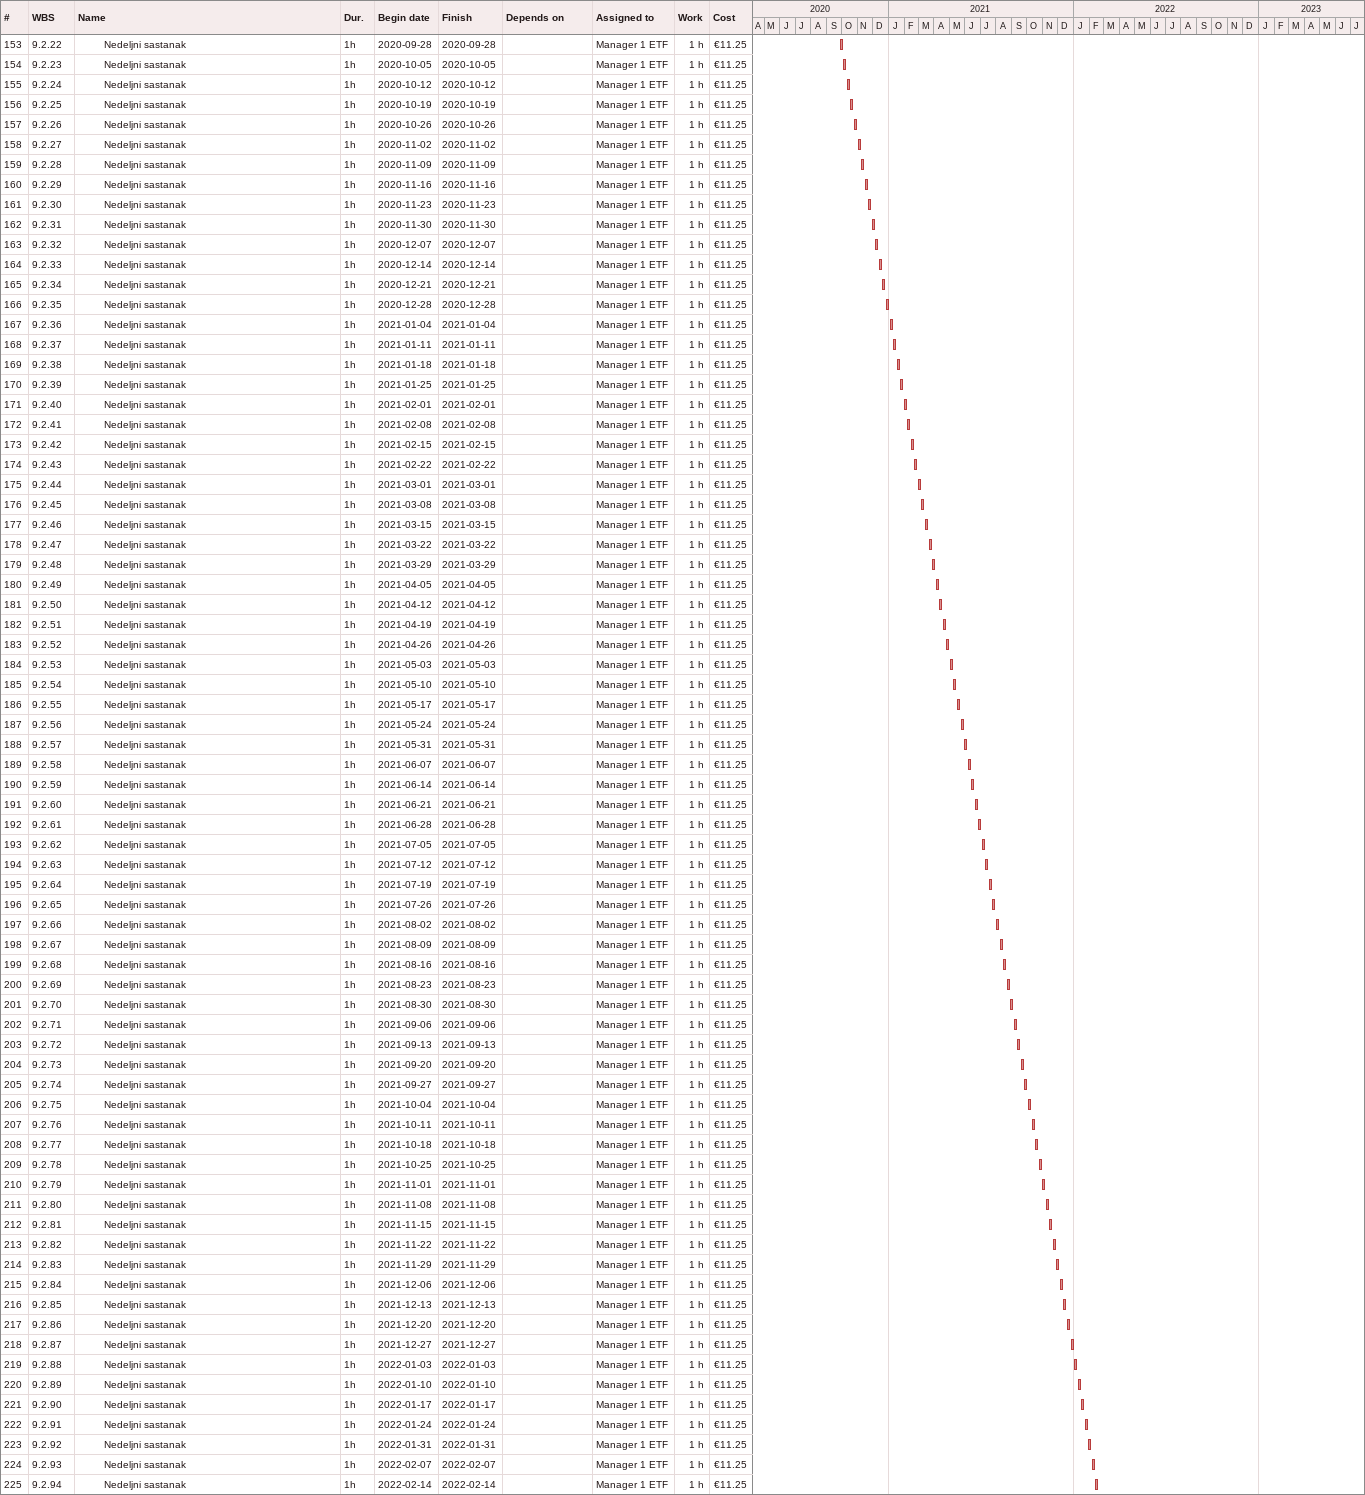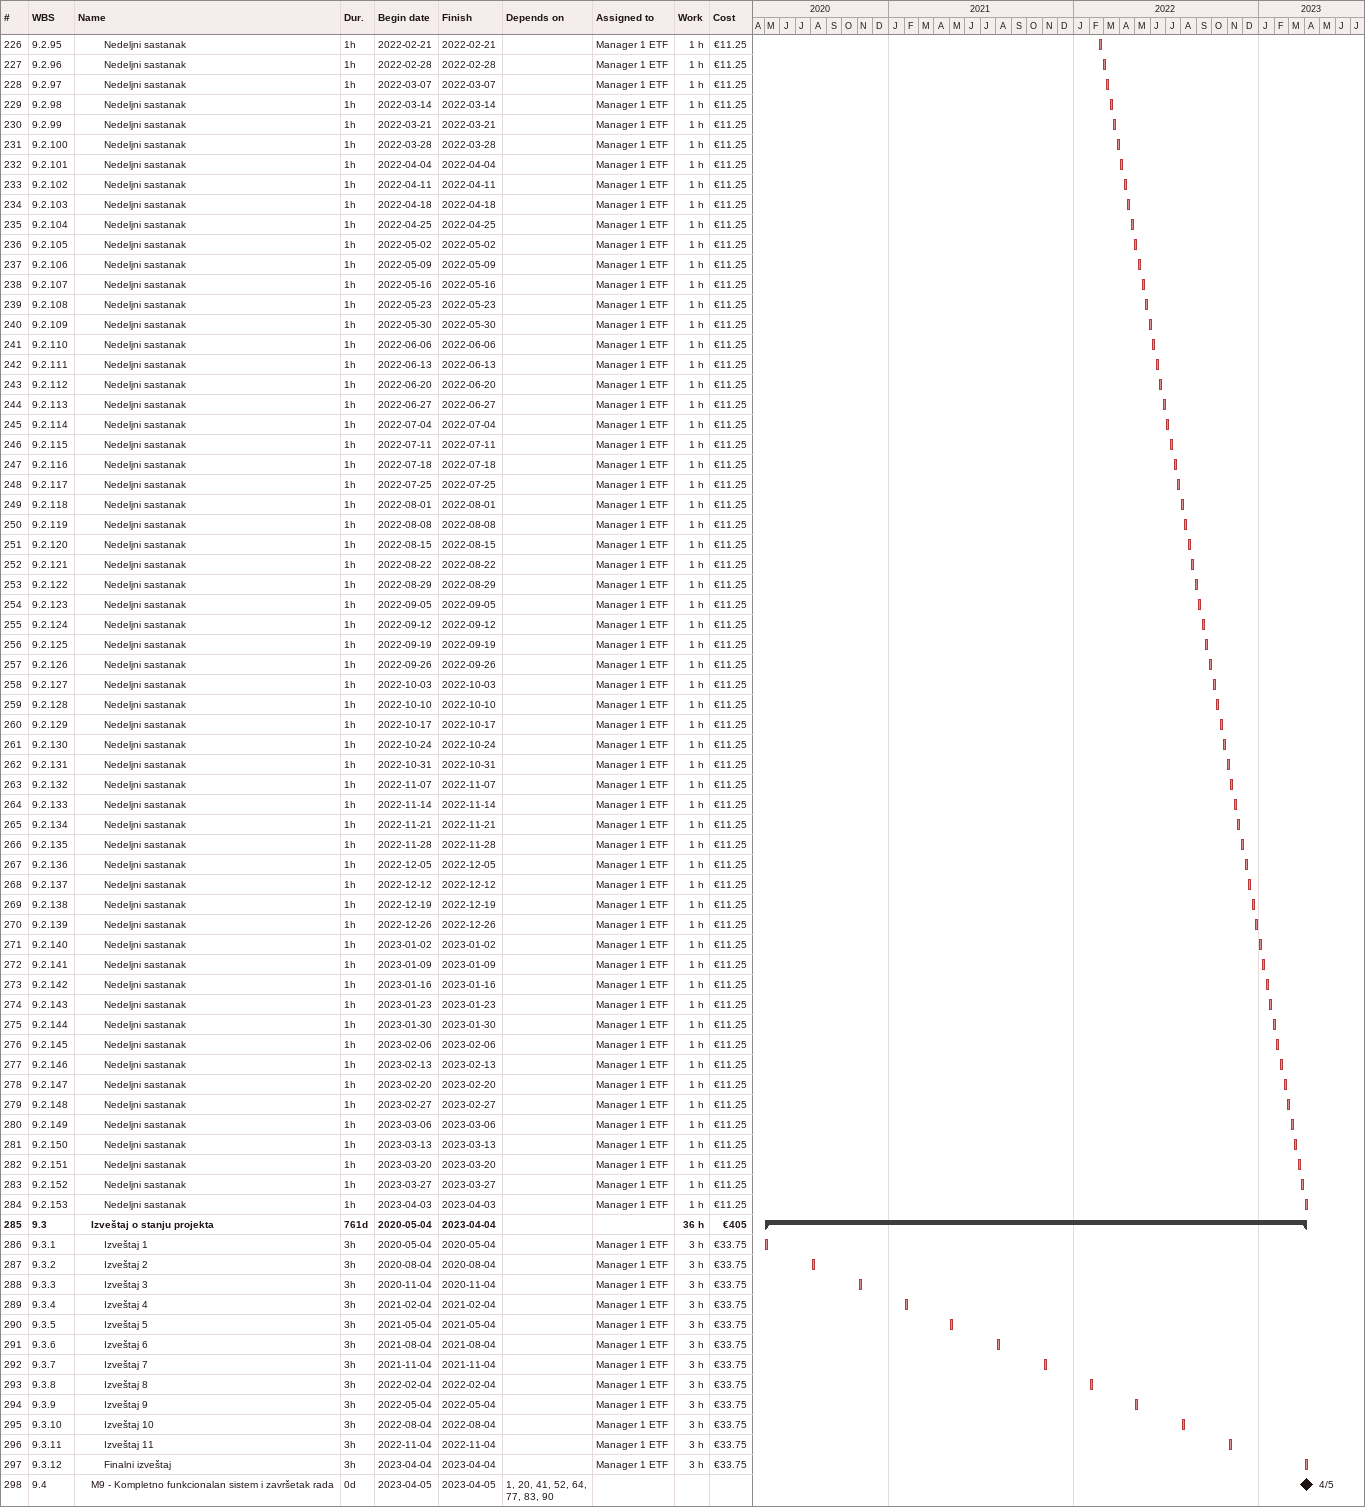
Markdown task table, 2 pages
| ID | WBS | Task | Duration | Start | Finish | Predecessors | Resources | Work (h) | Cost (€) |
|---|---|---|---|---|---|---|---|---|---|
| 153 | 9.2.22 | Nedeljni sastanak | 1h | 2020-09-28 | 2020-09-28 |  | Manager 1 ETF | 1 | 11.25 |
| 154 | 9.2.23 | Nedeljni sastanak | 1h | 2020-10-05 | 2020-10-05 |  | Manager 1 ETF | 1 | 11.25 |
| 155 | 9.2.24 | Nedeljni sastanak | 1h | 2020-10-12 | 2020-10-12 |  | Manager 1 ETF | 1 | 11.25 |
| 156 | 9.2.25 | Nedeljni sastanak | 1h | 2020-10-19 | 2020-10-19 |  | Manager 1 ETF | 1 | 11.25 |
| 157 | 9.2.26 | Nedeljni sastanak | 1h | 2020-10-26 | 2020-10-26 |  | Manager 1 ETF | 1 | 11.25 |
| 158 | 9.2.27 | Nedeljni sastanak | 1h | 2020-11-02 | 2020-11-02 |  | Manager 1 ETF | 1 | 11.25 |
| 159 | 9.2.28 | Nedeljni sastanak | 1h | 2020-11-09 | 2020-11-09 |  | Manager 1 ETF | 1 | 11.25 |
| 160 | 9.2.29 | Nedeljni sastanak | 1h | 2020-11-16 | 2020-11-16 |  | Manager 1 ETF | 1 | 11.25 |
| 161 | 9.2.30 | Nedeljni sastanak | 1h | 2020-11-23 | 2020-11-23 |  | Manager 1 ETF | 1 | 11.25 |
| 162 | 9.2.31 | Nedeljni sastanak | 1h | 2020-11-30 | 2020-11-30 |  | Manager 1 ETF | 1 | 11.25 |
| 163 | 9.2.32 | Nedeljni sastanak | 1h | 2020-12-07 | 2020-12-07 |  | Manager 1 ETF | 1 | 11.25 |
| 164 | 9.2.33 | Nedeljni sastanak | 1h | 2020-12-14 | 2020-12-14 |  | Manager 1 ETF | 1 | 11.25 |
| 165 | 9.2.34 | Nedeljni sastanak | 1h | 2020-12-21 | 2020-12-21 |  | Manager 1 ETF | 1 | 11.25 |
| 166 | 9.2.35 | Nedeljni sastanak | 1h | 2020-12-28 | 2020-12-28 |  | Manager 1 ETF | 1 | 11.25 |
| 167 | 9.2.36 | Nedeljni sastanak | 1h | 2021-01-04 | 2021-01-04 |  | Manager 1 ETF | 1 | 11.25 |
| 168 | 9.2.37 | Nedeljni sastanak | 1h | 2021-01-11 | 2021-01-11 |  | Manager 1 ETF | 1 | 11.25 |
| 169 | 9.2.38 | Nedeljni sastanak | 1h | 2021-01-18 | 2021-01-18 |  | Manager 1 ETF | 1 | 11.25 |
| 170 | 9.2.39 | Nedeljni sastanak | 1h | 2021-01-25 | 2021-01-25 |  | Manager 1 ETF | 1 | 11.25 |
| 171 | 9.2.40 | Nedeljni sastanak | 1h | 2021-02-01 | 2021-02-01 |  | Manager 1 ETF | 1 | 11.25 |
| 172 | 9.2.41 | Nedeljni sastanak | 1h | 2021-02-08 | 2021-02-08 |  | Manager 1 ETF | 1 | 11.25 |
| 173 | 9.2.42 | Nedeljni sastanak | 1h | 2021-02-15 | 2021-02-15 |  | Manager 1 ETF | 1 | 11.25 |
| 174 | 9.2.43 | Nedeljni sastanak | 1h | 2021-02-22 | 2021-02-22 |  | Manager 1 ETF | 1 | 11.25 |
| 175 | 9.2.44 | Nedeljni sastanak | 1h | 2021-03-01 | 2021-03-01 |  | Manager 1 ETF | 1 | 11.25 |
| 176 | 9.2.45 | Nedeljni sastanak | 1h | 2021-03-08 | 2021-03-08 |  | Manager 1 ETF | 1 | 11.25 |
| 177 | 9.2.46 | Nedeljni sastanak | 1h | 2021-03-15 | 2021-03-15 |  | Manager 1 ETF | 1 | 11.25 |
| 178 | 9.2.47 | Nedeljni sastanak | 1h | 2021-03-22 | 2021-03-22 |  | Manager 1 ETF | 1 | 11.25 |
| 179 | 9.2.48 | Nedeljni sastanak | 1h | 2021-03-29 | 2021-03-29 |  | Manager 1 ETF | 1 | 11.25 |
| 180 | 9.2.49 | Nedeljni sastanak | 1h | 2021-04-05 | 2021-04-05 |  | Manager 1 ETF | 1 | 11.25 |
| 181 | 9.2.50 | Nedeljni sastanak | 1h | 2021-04-12 | 2021-04-12 |  | Manager 1 ETF | 1 | 11.25 |
| 182 | 9.2.51 | Nedeljni sastanak | 1h | 2021-04-19 | 2021-04-19 |  | Manager 1 ETF | 1 | 11.25 |
| 183 | 9.2.52 | Nedeljni sastanak | 1h | 2021-04-26 | 2021-04-26 |  | Manager 1 ETF | 1 | 11.25 |
| 184 | 9.2.53 | Nedeljni sastanak | 1h | 2021-05-03 | 2021-05-03 |  | Manager 1 ETF | 1 | 11.25 |
| 185 | 9.2.54 | Nedeljni sastanak | 1h | 2021-05-10 | 2021-05-10 |  | Manager 1 ETF | 1 | 11.25 |
| 186 | 9.2.55 | Nedeljni sastanak | 1h | 2021-05-17 | 2021-05-17 |  | Manager 1 ETF | 1 | 11.25 |
| 187 | 9.2.56 | Nedeljni sastanak | 1h | 2021-05-24 | 2021-05-24 |  | Manager 1 ETF | 1 | 11.25 |
| 188 | 9.2.57 | Nedeljni sastanak | 1h | 2021-05-31 | 2021-05-31 |  | Manager 1 ETF | 1 | 11.25 |
| 189 | 9.2.58 | Nedeljni sastanak | 1h | 2021-06-07 | 2021-06-07 |  | Manager 1 ETF | 1 | 11.25 |
| 190 | 9.2.59 | Nedeljni sastanak | 1h | 2021-06-14 | 2021-06-14 |  | Manager 1 ETF | 1 | 11.25 |
| 191 | 9.2.60 | Nedeljni sastanak | 1h | 2021-06-21 | 2021-06-21 |  | Manager 1 ETF | 1 | 11.25 |
| 192 | 9.2.61 | Nedeljni sastanak | 1h | 2021-06-28 | 2021-06-28 |  | Manager 1 ETF | 1 | 11.25 |
| 193 | 9.2.62 | Nedeljni sastanak | 1h | 2021-07-05 | 2021-07-05 |  | Manager 1 ETF | 1 | 11.25 |
| 194 | 9.2.63 | Nedeljni sastanak | 1h | 2021-07-12 | 2021-07-12 |  | Manager 1 ETF | 1 | 11.25 |
| 195 | 9.2.64 | Nedeljni sastanak | 1h | 2021-07-19 | 2021-07-19 |  | Manager 1 ETF | 1 | 11.25 |
| 196 | 9.2.65 | Nedeljni sastanak | 1h | 2021-07-26 | 2021-07-26 |  | Manager 1 ETF | 1 | 11.25 |
| 197 | 9.2.66 | Nedeljni sastanak | 1h | 2021-08-02 | 2021-08-02 |  | Manager 1 ETF | 1 | 11.25 |
| 198 | 9.2.67 | Nedeljni sastanak | 1h | 2021-08-09 | 2021-08-09 |  | Manager 1 ETF | 1 | 11.25 |
| 199 | 9.2.68 | Nedeljni sastanak | 1h | 2021-08-16 | 2021-08-16 |  | Manager 1 ETF | 1 | 11.25 |
| 200 | 9.2.69 | Nedeljni sastanak | 1h | 2021-08-23 | 2021-08-23 |  | Manager 1 ETF | 1 | 11.25 |
| 201 | 9.2.70 | Nedeljni sastanak | 1h | 2021-08-30 | 2021-08-30 |  | Manager 1 ETF | 1 | 11.25 |
| 202 | 9.2.71 | Nedeljni sastanak | 1h | 2021-09-06 | 2021-09-06 |  | Manager 1 ETF | 1 | 11.25 |
| 203 | 9.2.72 | Nedeljni sastanak | 1h | 2021-09-13 | 2021-09-13 |  | Manager 1 ETF | 1 | 11.25 |
| 204 | 9.2.73 | Nedeljni sastanak | 1h | 2021-09-20 | 2021-09-20 |  | Manager 1 ETF | 1 | 11.25 |
| 205 | 9.2.74 | Nedeljni sastanak | 1h | 2021-09-27 | 2021-09-27 |  | Manager 1 ETF | 1 | 11.25 |
| 206 | 9.2.75 | Nedeljni sastanak | 1h | 2021-10-04 | 2021-10-04 |  | Manager 1 ETF | 1 | 11.25 |
| 207 | 9.2.76 | Nedeljni sastanak | 1h | 2021-10-11 | 2021-10-11 |  | Manager 1 ETF | 1 | 11.25 |
| 208 | 9.2.77 | Nedeljni sastanak | 1h | 2021-10-18 | 2021-10-18 |  | Manager 1 ETF | 1 | 11.25 |
| 209 | 9.2.78 | Nedeljni sastanak | 1h | 2021-10-25 | 2021-10-25 |  | Manager 1 ETF | 1 | 11.25 |
| 210 | 9.2.79 | Nedeljni sastanak | 1h | 2021-11-01 | 2021-11-01 |  | Manager 1 ETF | 1 | 11.25 |
| 211 | 9.2.80 | Nedeljni sastanak | 1h | 2021-11-08 | 2021-11-08 |  | Manager 1 ETF | 1 | 11.25 |
| 212 | 9.2.81 | Nedeljni sastanak | 1h | 2021-11-15 | 2021-11-15 |  | Manager 1 ETF | 1 | 11.25 |
| 213 | 9.2.82 | Nedeljni sastanak | 1h | 2021-11-22 | 2021-11-22 |  | Manager 1 ETF | 1 | 11.25 |
| 214 | 9.2.83 | Nedeljni sastanak | 1h | 2021-11-29 | 2021-11-29 |  | Manager 1 ETF | 1 | 11.25 |
| 215 | 9.2.84 | Nedeljni sastanak | 1h | 2021-12-06 | 2021-12-06 |  | Manager 1 ETF | 1 | 11.25 |
| 216 | 9.2.85 | Nedeljni sastanak | 1h | 2021-12-13 | 2021-12-13 |  | Manager 1 ETF | 1 | 11.25 |
| 217 | 9.2.86 | Nedeljni sastanak | 1h | 2021-12-20 | 2021-12-20 |  | Manager 1 ETF | 1 | 11.25 |
| 218 | 9.2.87 | Nedeljni sastanak | 1h | 2021-12-27 | 2021-12-27 |  | Manager 1 ETF | 1 | 11.25 |
| 219 | 9.2.88 | Nedeljni sastanak | 1h | 2022-01-03 | 2022-01-03 |  | Manager 1 ETF | 1 | 11.25 |
| 220 | 9.2.89 | Nedeljni sastanak | 1h | 2022-01-10 | 2022-01-10 |  | Manager 1 ETF | 1 | 11.25 |
| 221 | 9.2.90 | Nedeljni sastanak | 1h | 2022-01-17 | 2022-01-17 |  | Manager 1 ETF | 1 | 11.25 |
| 222 | 9.2.91 | Nedeljni sastanak | 1h | 2022-01-24 | 2022-01-24 |  | Manager 1 ETF | 1 | 11.25 |
| 223 | 9.2.92 | Nedeljni sastanak | 1h | 2022-01-31 | 2022-01-31 |  | Manager 1 ETF | 1 | 11.25 |
| 224 | 9.2.93 | Nedeljni sastanak | 1h | 2022-02-07 | 2022-02-07 |  | Manager 1 ETF | 1 | 11.25 |
| 225 | 9.2.94 | Nedeljni sastanak | 1h | 2022-02-14 | 2022-02-14 |  | Manager 1 ETF | 1 | 11.25 |
| 226 | 9.2.95 | Nedeljni sastanak | 1h | 2022-02-21 | 2022-02-21 |  | Manager 1 ETF | 1 | 11.25 |
| 227 | 9.2.96 | Nedeljni sastanak | 1h | 2022-02-28 | 2022-02-28 |  | Manager 1 ETF | 1 | 11.25 |
| 228 | 9.2.97 | Nedeljni sastanak | 1h | 2022-03-07 | 2022-03-07 |  | Manager 1 ETF | 1 | 11.25 |
| 229 | 9.2.98 | Nedeljni sastanak | 1h | 2022-03-14 | 2022-03-14 |  | Manager 1 ETF | 1 | 11.25 |
| 230 | 9.2.99 | Nedeljni sastanak | 1h | 2022-03-21 | 2022-03-21 |  | Manager 1 ETF | 1 | 11.25 |
| 231 | 9.2.100 | Nedeljni sastanak | 1h | 2022-03-28 | 2022-03-28 |  | Manager 1 ETF | 1 | 11.25 |
| 232 | 9.2.101 | Nedeljni sastanak | 1h | 2022-04-04 | 2022-04-04 |  | Manager 1 ETF | 1 | 11.25 |
| 233 | 9.2.102 | Nedeljni sastanak | 1h | 2022-04-11 | 2022-04-11 |  | Manager 1 ETF | 1 | 11.25 |
| 234 | 9.2.103 | Nedeljni sastanak | 1h | 2022-04-18 | 2022-04-18 |  | Manager 1 ETF | 1 | 11.25 |
| 235 | 9.2.104 | Nedeljni sastanak | 1h | 2022-04-25 | 2022-04-25 |  | Manager 1 ETF | 1 | 11.25 |
| 236 | 9.2.105 | Nedeljni sastanak | 1h | 2022-05-02 | 2022-05-02 |  | Manager 1 ETF | 1 | 11.25 |
| 237 | 9.2.106 | Nedeljni sastanak | 1h | 2022-05-09 | 2022-05-09 |  | Manager 1 ETF | 1 | 11.25 |
| 238 | 9.2.107 | Nedeljni sastanak | 1h | 2022-05-16 | 2022-05-16 |  | Manager 1 ETF | 1 | 11.25 |
| 239 | 9.2.108 | Nedeljni sastanak | 1h | 2022-05-23 | 2022-05-23 |  | Manager 1 ETF | 1 | 11.25 |
| 240 | 9.2.109 | Nedeljni sastanak | 1h | 2022-05-30 | 2022-05-30 |  | Manager 1 ETF | 1 | 11.25 |
| 241 | 9.2.110 | Nedeljni sastanak | 1h | 2022-06-06 | 2022-06-06 |  | Manager 1 ETF | 1 | 11.25 |
| 242 | 9.2.111 | Nedeljni sastanak | 1h | 2022-06-13 | 2022-06-13 |  | Manager 1 ETF | 1 | 11.25 |
| 243 | 9.2.112 | Nedeljni sastanak | 1h | 2022-06-20 | 2022-06-20 |  | Manager 1 ETF | 1 | 11.25 |
| 244 | 9.2.113 | Nedeljni sastanak | 1h | 2022-06-27 | 2022-06-27 |  | Manager 1 ETF | 1 | 11.25 |
| 245 | 9.2.114 | Nedeljni sastanak | 1h | 2022-07-04 | 2022-07-04 |  | Manager 1 ETF | 1 | 11.25 |
| 246 | 9.2.115 | Nedeljni sastanak | 1h | 2022-07-11 | 2022-07-11 |  | Manager 1 ETF | 1 | 11.25 |
| 247 | 9.2.116 | Nedeljni sastanak | 1h | 2022-07-18 | 2022-07-18 |  | Manager 1 ETF | 1 | 11.25 |
| 248 | 9.2.117 | Nedeljni sastanak | 1h | 2022-07-25 | 2022-07-25 |  | Manager 1 ETF | 1 | 11.25 |
| 249 | 9.2.118 | Nedeljni sastanak | 1h | 2022-08-01 | 2022-08-01 |  | Manager 1 ETF | 1 | 11.25 |
| 250 | 9.2.119 | Nedeljni sastanak | 1h | 2022-08-08 | 2022-08-08 |  | Manager 1 ETF | 1 | 11.25 |
| 251 | 9.2.120 | Nedeljni sastanak | 1h | 2022-08-15 | 2022-08-15 |  | Manager 1 ETF | 1 | 11.25 |
| 252 | 9.2.121 | Nedeljni sastanak | 1h | 2022-08-22 | 2022-08-22 |  | Manager 1 ETF | 1 | 11.25 |
| 253 | 9.2.122 | Nedeljni sastanak | 1h | 2022-08-29 | 2022-08-29 |  | Manager 1 ETF | 1 | 11.25 |
| 254 | 9.2.123 | Nedeljni sastanak | 1h | 2022-09-05 | 2022-09-05 |  | Manager 1 ETF | 1 | 11.25 |
| 255 | 9.2.124 | Nedeljni sastanak | 1h | 2022-09-12 | 2022-09-12 |  | Manager 1 ETF | 1 | 11.25 |
| 256 | 9.2.125 | Nedeljni sastanak | 1h | 2022-09-19 | 2022-09-19 |  | Manager 1 ETF | 1 | 11.25 |
| 257 | 9.2.126 | Nedeljni sastanak | 1h | 2022-09-26 | 2022-09-26 |  | Manager 1 ETF | 1 | 11.25 |
| 258 | 9.2.127 | Nedeljni sastanak | 1h | 2022-10-03 | 2022-10-03 |  | Manager 1 ETF | 1 | 11.25 |
| 259 | 9.2.128 | Nedeljni sastanak | 1h | 2022-10-10 | 2022-10-10 |  | Manager 1 ETF | 1 | 11.25 |
| 260 | 9.2.129 | Nedeljni sastanak | 1h | 2022-10-17 | 2022-10-17 |  | Manager 1 ETF | 1 | 11.25 |
| 261 | 9.2.130 | Nedeljni sastanak | 1h | 2022-10-24 | 2022-10-24 |  | Manager 1 ETF | 1 | 11.25 |
| 262 | 9.2.131 | Nedeljni sastanak | 1h | 2022-10-31 | 2022-10-31 |  | Manager 1 ETF | 1 | 11.25 |
| 263 | 9.2.132 | Nedeljni sastanak | 1h | 2022-11-07 | 2022-11-07 |  | Manager 1 ETF | 1 | 11.25 |
| 264 | 9.2.133 | Nedeljni sastanak | 1h | 2022-11-14 | 2022-11-14 |  | Manager 1 ETF | 1 | 11.25 |
| 265 | 9.2.134 | Nedeljni sastanak | 1h | 2022-11-21 | 2022-11-21 |  | Manager 1 ETF | 1 | 11.25 |
| 266 | 9.2.135 | Nedeljni sastanak | 1h | 2022-11-28 | 2022-11-28 |  | Manager 1 ETF | 1 | 11.25 |
| 267 | 9.2.136 | Nedeljni sastanak | 1h | 2022-12-05 | 2022-12-05 |  | Manager 1 ETF | 1 | 11.25 |
| 268 | 9.2.137 | Nedeljni sastanak | 1h | 2022-12-12 | 2022-12-12 |  | Manager 1 ETF | 1 | 11.25 |
| 269 | 9.2.138 | Nedeljni sastanak | 1h | 2022-12-19 | 2022-12-19 |  | Manager 1 ETF | 1 | 11.25 |
| 270 | 9.2.139 | Nedeljni sastanak | 1h | 2022-12-26 | 2022-12-26 |  | Manager 1 ETF | 1 | 11.25 |
| 271 | 9.2.140 | Nedeljni sastanak | 1h | 2023-01-02 | 2023-01-02 |  | Manager 1 ETF | 1 | 11.25 |
| 272 | 9.2.141 | Nedeljni sastanak | 1h | 2023-01-09 | 2023-01-09 |  | Manager 1 ETF | 1 | 11.25 |
| 273 | 9.2.142 | Nedeljni sastanak | 1h | 2023-01-16 | 2023-01-16 |  | Manager 1 ETF | 1 | 11.25 |
| 274 | 9.2.143 | Nedeljni sastanak | 1h | 2023-01-23 | 2023-01-23 |  | Manager 1 ETF | 1 | 11.25 |
| 275 | 9.2.144 | Nedeljni sastanak | 1h | 2023-01-30 | 2023-01-30 |  | Manager 1 ETF | 1 | 11.25 |
| 276 | 9.2.145 | Nedeljni sastanak | 1h | 2023-02-06 | 2023-02-06 |  | Manager 1 ETF | 1 | 11.25 |
| 277 | 9.2.146 | Nedeljni sastanak | 1h | 2023-02-13 | 2023-02-13 |  | Manager 1 ETF | 1 | 11.25 |
| 278 | 9.2.147 | Nedeljni sastanak | 1h | 2023-02-20 | 2023-02-20 |  | Manager 1 ETF | 1 | 11.25 |
| 279 | 9.2.148 | Nedeljni sastanak | 1h | 2023-02-27 | 2023-02-27 |  | Manager 1 ETF | 1 | 11.25 |
| 280 | 9.2.149 | Nedeljni sastanak | 1h | 2023-03-06 | 2023-03-06 |  | Manager 1 ETF | 1 | 11.25 |
| 281 | 9.2.150 | Nedeljni sastanak | 1h | 2023-03-13 | 2023-03-13 |  | Manager 1 ETF | 1 | 11.25 |
| 282 | 9.2.151 | Nedeljni sastanak | 1h | 2023-03-20 | 2023-03-20 |  | Manager 1 ETF | 1 | 11.25 |
| 283 | 9.2.152 | Nedeljni sastanak | 1h | 2023-03-27 | 2023-03-27 |  | Manager 1 ETF | 1 | 11.25 |
| 284 | 9.2.153 | Nedeljni sastanak | 1h | 2023-04-03 | 2023-04-03 |  | Manager 1 ETF | 1 | 11.25 |
| 285 | 9.3 | **Izveštaj o stanju projekta** | 761d | 2020-05-04 | 2023-04-04 |  |  | 36 | 405 |
| 286 | 9.3.1 | Izveštaj 1 | 3h | 2020-05-04 | 2020-05-04 |  | Manager 1 ETF | 3 | 33.75 |
| 287 | 9.3.2 | Izveštaj 2 | 3h | 2020-08-04 | 2020-08-04 |  | Manager 1 ETF | 3 | 33.75 |
| 288 | 9.3.3 | Izveštaj 3 | 3h | 2020-11-04 | 2020-11-04 |  | Manager 1 ETF | 3 | 33.75 |
| 289 | 9.3.4 | Izveštaj 4 | 3h | 2021-02-04 | 2021-02-04 |  | Manager 1 ETF | 3 | 33.75 |
| 290 | 9.3.5 | Izveštaj 5 | 3h | 2021-05-04 | 2021-05-04 |  | Manager 1 ETF | 3 | 33.75 |
| 291 | 9.3.6 | Izveštaj 6 | 3h | 2021-08-04 | 2021-08-04 |  | Manager 1 ETF | 3 | 33.75 |
| 292 | 9.3.7 | Izveštaj 7 | 3h | 2021-11-04 | 2021-11-04 |  | Manager 1 ETF | 3 | 33.75 |
| 293 | 9.3.8 | Izveštaj 8 | 3h | 2022-02-04 | 2022-02-04 |  | Manager 1 ETF | 3 | 33.75 |
| 294 | 9.3.9 | Izveštaj 9 | 3h | 2022-05-04 | 2022-05-04 |  | Manager 1 ETF | 3 | 33.75 |
| 295 | 9.3.10 | Izveštaj 10 | 3h | 2022-08-04 | 2022-08-04 |  | Manager 1 ETF | 3 | 33.75 |
| 296 | 9.3.11 | Izveštaj 11 | 3h | 2022-11-04 | 2022-11-04 |  | Manager 1 ETF | 3 | 33.75 |
| 297 | 9.3.12 | Finalni izveštaj | 3h | 2023-04-04 | 2023-04-04 |  | Manager 1 ETF | 3 | 33.75 |
| 298 | 9.4 | M9 - Kompletno funkcionalan sistem i završetak rada | 0d | 2023-04-05 | 2023-04-05 | 1, 20, 41, 52, 64, 77, 83, 90 |  |  |  |
